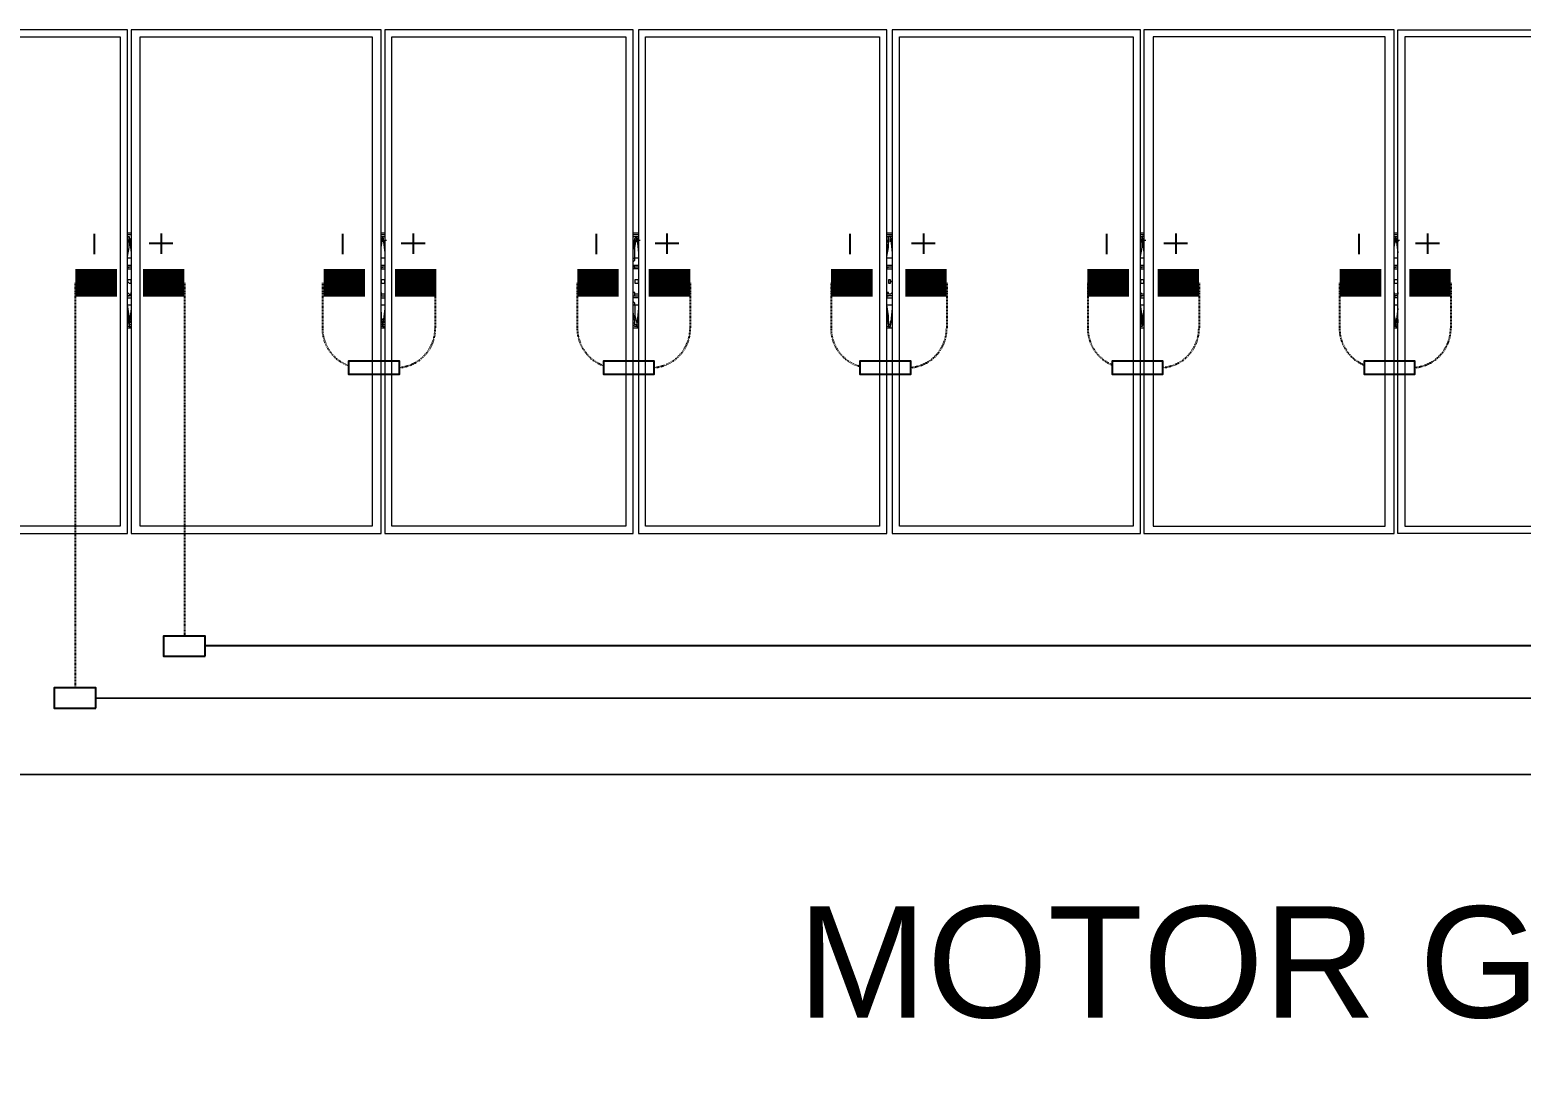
# Model space of a CAD drawing. Header units: feet. Extents: x -13743 to 68376, y -48 to 67763.
# Drawn here: x 3438.4 to 3706.4, y 9264 to 9451.6 of the extents above; entities that cross this region are included whole.
import ezdxf
from ezdxf import colors
from ezdxf.entities.mleader import LeaderData, LeaderLine
from ezdxf.lldxf.tags import DXFTag
from ezdxf.math import Vec2, Vec3

# ---------------------------------------------------------------- set-up
doc = ezdxf.new("R2010")
doc.units = ezdxf.units.FT
doc.header["$MEASUREMENT"] = 0
doc.linetypes.add('HIDDEN', pattern=[0.375, 0.25, -0.125])
for name, color, linetype in [('E-DC HARNESS-NEG', 170, 'DC HARNESS CABLE'), ('E-DC HARNESS-POS', 10, 'DC HARNESS CABLE'), ('E-HARN-COMP', 8, 'Continuous'), ('E-TRNK-CABL-NEG', 6, 'HIDDEN'), ('E-TRUNK-CABLE-POS', 6, 'HIDDEN'), ('G-ANNO-TEXT', 1, 'Continuous'), ('Polarity-Text', 7, 'Continuous')]:
    doc.layers.add(name, color=color, linetype=linetype)
doc.styles.add('NEI-A', font='arial.ttf')
doc.styles.get("Standard").update_dxf_attribs({"font": 'arial.ttf'})
tags = doc.linetypes.add('DC HARNESS CABLE', pattern='A,0.5,-0.2,["DH",Standard,S=0.1,R=0,X=-0.1,Y=-0.05],-0.2', length=0.9).pattern_tags.tags
tags[6] = DXFTag(74, 10)

# ---------------------------------------------------------------- blocks, each defined once
blk = doc.blocks.new('A$C4742fff2')
at = {"lineweight": 5}
for points in [[(6.0214, 0), (6.2514, 0), (6.2514, 0.4666), (6.0214, 0.4666)], [(6.0281, 0.46), (6.2447, 0.46), (6.2447, 0.0067), (6.0281, 0.0067)], [(6.4864, 0.4666), (6.2547, 0.4666), (6.2547, 0), (6.4864, 0)], [(6.2631, 0.46), (6.4781, 0.46), (6.4781, 0.0067), (6.2631, 0.0067)], [(6.7197, 0.4666), (6.4897, 0.4666), (6.4897, 0), (6.7197, 0)], [(6.4964, 0.46), (6.7131, 0.46), (6.7131, 0.0067), (6.4964, 0.0067)], [(6.9547, 0.4666), (6.7247, 0.4666), (6.7247, 0), (6.9547, 0)], [(6.7314, 0.46), (6.9481, 0.46), (6.9481, 0.0067), (6.7314, 0.0067)], [(6.9597, 0), (7.1897, 0), (7.1897, 0.4666), (6.9597, 0.4666)], [(6.9664, 0.46), (7.183, 0.46), (7.183, 0.0067), (6.9664, 0.0067)], [(7.193, 0), (7.4247, 0), (7.4247, 0.4666), (7.193, 0.4666)], [(7.4164, 0.0067), (7.4164, 0.46), (7.2014, 0.46), (7.2014, 0.0067)], [(7.658, 0.4666), (7.658, 0), (7.428, 0), (7.428, 0.4666)], [(7.6514, 0.46), (7.4347, 0.46), (7.4347, 0.0067), (7.6514, 0.0067)], [(6.2531, 0.235), (6.2514, 0.235), (6.2514, 0.2333), (6.2531, 0.2317), (6.2547, 0.2317), (6.2547, 0.2333), (6.2547, 0.235)], [(6.4881, 0.235), (6.4864, 0.235), (6.4864, 0.2317), (6.4897, 0.2317), (6.4897, 0.2333), (6.4897, 0.235)], [(6.7231, 0.235), (6.7214, 0.235), (6.7214, 0.2317), (6.7247, 0.2317), (6.7247, 0.2333), (6.7247, 0.235)], [(6.9581, 0.235), (6.9564, 0.235), (6.9564, 0.2317), (6.9581, 0.2317), (6.9581, 0.2333), (6.9597, 0.2333), (6.9581, 0.2333)], [(7.1914, 0.235), (7.1897, 0.235), (7.1897, 0.2317), (7.193, 0.2317), (7.193, 0.2333), (7.193, 0.235)], [(7.4264, 0.235), (7.4247, 0.235), (7.4247, 0.2317), (7.428, 0.2317), (7.428, 0.2333), (7.428, 0.235)]]:
    blk.add_lwpolyline(points, close=True, dxfattribs=at)
for points in [[(6.2547, 0.2783), (6.2514, 0.2783)], [(6.4897, 0.2783), (6.4864, 0.2783)], [(6.7247, 0.2783), (6.7197, 0.2783)], [(6.9597, 0.2783), (6.9547, 0.2783)], [(7.193, 0.2783), (7.1897, 0.2783)], [(7.428, 0.2783), (7.4247, 0.2783)], [(6.2531, 0.255), (6.2514, 0.255), (6.2514, 0.2567), (6.2531, 0.265), (6.2531, 0.275), (6.2531, 0.2717), (6.2514, 0.2717), (6.2514, 0.27)], [(6.2547, 0.27), (6.2547, 0.2733)], [(6.4864, 0.27), (6.4864, 0.2717), (6.4864, 0.2733), (6.4881, 0.2733), (6.4881, 0.275), (6.4897, 0.275)], [(6.4881, 0.255), (6.4864, 0.255), (6.4864, 0.265), (6.4881, 0.275)], [(6.4881, 0.27), (6.4881, 0.2733)], [(6.7197, 0.255), (6.7214, 0.255), (6.7214, 0.265), (6.7231, 0.275)], [(6.7214, 0.27), (6.7214, 0.2717), (6.7214, 0.2733), (6.7231, 0.275), (6.7247, 0.275)], [(6.7231, 0.27), (6.7231, 0.2733)], [(6.9597, 0.275), (6.9581, 0.275), (6.9564, 0.275), (6.9564, 0.2717), (6.9547, 0.27)], [(6.9564, 0.255), (6.9547, 0.255), (6.9547, 0.2567), (6.9564, 0.265), (6.9564, 0.275), (6.9581, 0.275)], [(6.9581, 0.27), (6.9581, 0.2733)], [(7.1914, 0.255), (7.1897, 0.255), (7.1897, 0.2567), (7.1914, 0.265), (7.1914, 0.275), (7.193, 0.275), (7.1914, 0.275), (7.1914, 0.2733), (7.1897, 0.2717), (7.1897, 0.27)], [(7.193, 0.27), (7.193, 0.2733)], [(7.4247, 0.27), (7.4247, 0.2733), (7.4264, 0.2733), (7.4264, 0.275), (7.428, 0.275)], [(7.4264, 0.255), (7.4247, 0.255), (7.4247, 0.265), (7.4264, 0.275)], [(7.4264, 0.27), (7.4264, 0.2733)], [(6.2531, 0.2483), (6.2514, 0.2483), (6.2514, 0.255)], [(6.4881, 0.2483), (6.4864, 0.2483), (6.4864, 0.255)], [(6.7247, 0.2483), (6.7214, 0.2483), (6.7197, 0.2483), (6.7197, 0.2517), (6.7214, 0.2533), (6.7214, 0.255)], [(6.9564, 0.2483), (6.9547, 0.2483), (6.9547, 0.255)], [(7.1914, 0.2483), (7.1897, 0.2483), (7.1897, 0.255)], [(7.4264, 0.2483), (7.4247, 0.2483), (7.4247, 0.255)], [(6.2547, 0.2483), (6.2514, 0.2483)], [(6.2547, 0.2467), (6.2514, 0.2467), (6.2531, 0.2467)], [(6.2514, 0.2467), (6.2514, 0.245), (6.2547, 0.245)], [(6.4897, 0.2483), (6.4864, 0.2483)], [(6.4897, 0.2467), (6.4864, 0.2467), (6.4881, 0.2467)], [(6.4864, 0.2467), (6.4864, 0.245), (6.4897, 0.245)], [(6.7197, 0.2483), (6.7214, 0.2483)], [(6.7247, 0.2467), (6.7214, 0.2467), (6.7197, 0.2467)], [(6.7247, 0.245), (6.7214, 0.245), (6.7197, 0.245)], [(6.7214, 0.245), (6.7214, 0.2467)], [(6.9597, 0.2483), (6.9547, 0.2483)], [(6.9597, 0.2467), (6.9547, 0.2467), (6.9564, 0.2467)], [(6.9547, 0.2467), (6.9547, 0.245), (6.9597, 0.245)], [(7.193, 0.2483), (7.1897, 0.2483)], [(7.193, 0.2467), (7.1897, 0.2467), (7.1914, 0.2467)], [(7.1897, 0.2467), (7.1897, 0.245), (7.193, 0.245)], [(7.428, 0.2483), (7.4247, 0.2483)], [(7.428, 0.2467), (7.4247, 0.2467), (7.4264, 0.2467)], [(7.4247, 0.2467), (7.4247, 0.245), (7.428, 0.245)], [(6.2531, 0.1933), (6.2531, 0.2017), (6.2514, 0.2117), (6.2514, 0.2183), (6.2514, 0.22), (6.2514, 0.2233), (6.2531, 0.2217), (6.2547, 0.2217), (6.2547, 0.2233)], [(6.4897, 0.2233), (6.4897, 0.2217), (6.4864, 0.2217), (6.4864, 0.2233), (6.4864, 0.22)], [(6.7247, 0.2233), (6.7247, 0.2217), (6.7214, 0.2217), (6.7214, 0.2233), (6.7197, 0.2233)], [(6.7214, 0.22), (6.7214, 0.2233)], [(6.9597, 0.2233), (6.9581, 0.2217), (6.9564, 0.2217), (6.9564, 0.2233), (6.9547, 0.2233), (6.9547, 0.22), (6.9547, 0.2183)], [(7.193, 0.2233), (7.193, 0.2217), (7.1914, 0.2217), (7.1897, 0.2233), (7.1897, 0.22), (7.1897, 0.2183)], [(7.428, 0.2233), (7.428, 0.2217), (7.4247, 0.2217), (7.4247, 0.2233), (7.4247, 0.22), (7.4247, 0.2183)], [(6.2547, 0.22), (6.2514, 0.22), (6.2531, 0.22)], [(6.2514, 0.2183), (6.2547, 0.2183)], [(6.4897, 0.1933), (6.4881, 0.1933), (6.4881, 0.195), (6.4864, 0.2017), (6.4864, 0.2117), (6.4864, 0.2183), (6.4864, 0.22), (6.4897, 0.22)], [(6.4864, 0.2183), (6.4897, 0.2183)], [(6.7214, 0.2117), (6.7214, 0.2133), (6.7197, 0.215), (6.7197, 0.2183), (6.7197, 0.22), (6.7214, 0.22), (6.7247, 0.22)], [(6.7247, 0.2183), (6.7214, 0.2183), (6.7197, 0.2183)], [(6.7197, 0.2117), (6.7214, 0.2117), (6.7214, 0.2017), (6.7231, 0.195), (6.7231, 0.1933), (6.7247, 0.1933)], [(6.9597, 0.22), (6.9547, 0.22), (6.9564, 0.22)], [(6.9581, 0.1933), (6.9564, 0.1933), (6.9564, 0.2017), (6.9547, 0.2117), (6.9547, 0.2183), (6.9597, 0.2183)], [(7.193, 0.22), (7.1897, 0.22), (7.1914, 0.22)], [(7.1897, 0.1983), (7.1897, 0.195), (7.1914, 0.1933), (7.1914, 0.1917), (7.1914, 0.1933), (7.1914, 0.2017), (7.1897, 0.2117), (7.1897, 0.2183), (7.193, 0.2183)], [(7.428, 0.22), (7.4247, 0.22), (7.4264, 0.22)], [(7.428, 0.2183), (7.4247, 0.2183), (7.4247, 0.2117), (7.4247, 0.2017), (7.4264, 0.195), (7.4264, 0.1933), (7.428, 0.1933)], [(6.2514, 0.1983), (6.2514, 0.195), (6.2531, 0.195), (6.2531, 0.1917), (6.2547, 0.1917)], [(6.2547, 0.1967), (6.2547, 0.1933), (6.2531, 0.1933), (6.2531, 0.1917)], [(6.4881, 0.1917), (6.4881, 0.1933), (6.4864, 0.1933), (6.4864, 0.195), (6.4864, 0.1983)], [(6.4881, 0.1967), (6.4881, 0.1933), (6.4881, 0.1917), (6.4897, 0.1917)], [(6.7231, 0.1917), (6.7231, 0.1933), (6.7214, 0.1933), (6.7214, 0.195), (6.7214, 0.1983)], [(6.7231, 0.1967), (6.7231, 0.1933), (6.7231, 0.1917), (6.7247, 0.1917)], [(6.9547, 0.1983), (6.9564, 0.195), (6.9564, 0.1917), (6.9581, 0.1917), (6.9581, 0.1933), (6.9581, 0.1967)], [(7.1914, 0.1933), (7.193, 0.1933), (7.193, 0.1967)], [(7.4247, 0.1983), (7.4247, 0.1933), (7.4264, 0.1933), (7.4264, 0.1917), (7.4264, 0.1933), (7.4264, 0.1967)], [(6.2547, 0.19), (6.2514, 0.19)], [(6.4897, 0.19), (6.4864, 0.19)], [(6.7247, 0.19), (6.7197, 0.19)], [(6.9597, 0.19), (6.9547, 0.19)], [(7.193, 0.19), (7.1897, 0.19)], [(7.428, 0.19), (7.4247, 0.19)], [(7.4264, 0.1917), (7.428, 0.1917)]]:
    blk.add_lwpolyline(points, dxfattribs=at)
at = {"color": 8, "lineweight": 5, "true_color": 0x808080}
for points in [[(6.2547, 0.2767), (6.2514, 0.2767)], [(6.4897, 0.2767), (6.4864, 0.2767)], [(6.7247, 0.2767), (6.7197, 0.2767)], [(6.9597, 0.2767), (6.9547, 0.2767)], [(7.193, 0.2767), (7.1897, 0.2767)], [(7.428, 0.2767), (7.4247, 0.2767)], [(6.2514, 0.2733), (6.2514, 0.275), (6.2531, 0.275), (6.2547, 0.26)], [(6.2514, 0.2633), (6.2514, 0.2717), (6.2531, 0.2717)], [(6.2514, 0.2667), (6.2514, 0.27), (6.2531, 0.27)], [(6.2547, 0.2733), (6.2547, 0.2733)], [(6.4864, 0.2733), (6.4864, 0.275), (6.4881, 0.275), (6.4897, 0.26)], [(6.4864, 0.2633), (6.4864, 0.2717), (6.4881, 0.2717)], [(6.4864, 0.2667), (6.4864, 0.27)], [(6.4881, 0.2733), (6.4881, 0.2733)], [(6.4897, 0.2717), (6.4897, 0.27), (6.4897, 0.2717), (6.4914, 0.2717)], [(6.7197, 0.2733), (6.7197, 0.275), (6.7231, 0.275), (6.7247, 0.26)], [(6.7197, 0.2717), (6.7214, 0.2717), (6.7214, 0.27), (6.7197, 0.2633)], [(6.7197, 0.2667), (6.7197, 0.2683), (6.7214, 0.27), (6.7197, 0.27)], [(6.7231, 0.2733), (6.7231, 0.2733)], [(6.7247, 0.2717), (6.7247, 0.27), (6.7247, 0.2717), (6.7264, 0.2717)], [(6.9547, 0.2733), (6.9547, 0.275), (6.9564, 0.275)], [(6.9547, 0.2717), (6.9564, 0.2717), (6.9564, 0.27), (6.9547, 0.2633)], [(6.9547, 0.2667), (6.9547, 0.27), (6.9564, 0.27)], [(6.9581, 0.275), (6.9597, 0.26)], [(6.9581, 0.2733), (6.9581, 0.2733)], [(6.9597, 0.2717), (6.9597, 0.2717)], [(7.1897, 0.2733), (7.1897, 0.275), (7.1914, 0.275), (7.193, 0.26)], [(7.1897, 0.2633), (7.1897, 0.2717), (7.1914, 0.2717)], [(7.1897, 0.2667), (7.1897, 0.27), (7.1914, 0.27)], [(7.193, 0.2733), (7.193, 0.2733)], [(7.193, 0.2717), (7.193, 0.27), (7.193, 0.2717), (7.1947, 0.2717)], [(7.4247, 0.2733), (7.4247, 0.275), (7.4264, 0.275), (7.428, 0.26)], [(7.4247, 0.2633), (7.4247, 0.2717), (7.4264, 0.2717)], [(7.4247, 0.2667), (7.4247, 0.27), (7.4264, 0.27)], [(7.4264, 0.2733), (7.4264, 0.2733)], [(7.428, 0.2717), (7.428, 0.27), (7.428, 0.2717), (7.4297, 0.2717)], [(6.2547, 0.255), (6.2514, 0.255)], [(6.4897, 0.255), (6.4864, 0.255)], [(6.7247, 0.255), (6.7214, 0.255)], [(6.9597, 0.255), (6.9547, 0.255)], [(7.193, 0.255), (7.1897, 0.255)], [(7.428, 0.255), (7.4247, 0.255)], [(6.2514, 0.2117), (6.2547, 0.2117)], [(6.2547, 0.2083), (6.2531, 0.1933)], [(6.4864, 0.2117), (6.4897, 0.2117)], [(6.4897, 0.2083), (6.4881, 0.1933)], [(6.7214, 0.2117), (6.7247, 0.2117)], [(6.7247, 0.2083), (6.7231, 0.1933)], [(6.9547, 0.2117), (6.9597, 0.2117)], [(6.9597, 0.2083), (6.9581, 0.1933)], [(7.1897, 0.2117), (7.193, 0.2117)], [(7.193, 0.2083), (7.1914, 0.1933)], [(7.4247, 0.2117), (7.428, 0.2117)], [(7.428, 0.2083), (7.4264, 0.1933)], [(6.2514, 0.205), (6.2514, 0.195), (6.2531, 0.195)], [(6.2514, 0.1983), (6.2514, 0.2)], [(6.2547, 0.1983), (6.2547, 0.195), (6.2547, 0.1967)], [(6.4864, 0.205), (6.4864, 0.195), (6.4881, 0.195)], [(6.4881, 0.1983), (6.4864, 0.1983), (6.4864, 0.2)], [(6.4897, 0.1983), (6.4897, 0.195), (6.4897, 0.1967)], [(6.7197, 0.195), (6.7214, 0.195), (6.7214, 0.1967), (6.7197, 0.205)], [(6.7197, 0.1983), (6.7214, 0.1983), (6.7197, 0.1983), (6.7197, 0.2)], [(6.7247, 0.1983), (6.7247, 0.195), (6.7247, 0.1967)], [(6.9547, 0.195), (6.9564, 0.195), (6.9564, 0.1967), (6.9547, 0.205)], [(6.9564, 0.1983), (6.9547, 0.1983), (6.9547, 0.2)], [(6.9597, 0.1967), (6.9581, 0.195), (6.9597, 0.1983)], [(6.9581, 0.195), (6.9581, 0.195)], [(7.1897, 0.205), (7.1897, 0.195), (7.1914, 0.195)], [(7.1914, 0.1983), (7.1897, 0.1983), (7.1897, 0.2)], [(7.193, 0.1983), (7.193, 0.195), (7.193, 0.1967)], [(7.4247, 0.205), (7.4247, 0.195), (7.4264, 0.195)], [(7.4247, 0.1983), (7.4247, 0.2)], [(7.428, 0.1983), (7.428, 0.195), (7.428, 0.1967)], [(6.2531, 0.1917), (6.2514, 0.1917), (6.2514, 0.1933)], [(6.2547, 0.19), (6.2514, 0.19)], [(6.2547, 0.1933), (6.2547, 0.1933)], [(6.4881, 0.1917), (6.4864, 0.1917), (6.4864, 0.1933)], [(6.4897, 0.19), (6.4864, 0.19)], [(6.4881, 0.1933), (6.4881, 0.1933)], [(6.7231, 0.1917), (6.7214, 0.1917), (6.7197, 0.1933)], [(6.7247, 0.19), (6.7197, 0.19)], [(6.7231, 0.1933), (6.7231, 0.1933)], [(6.9564, 0.1917), (6.9547, 0.1917), (6.9547, 0.1933)], [(6.9597, 0.19), (6.9547, 0.19)], [(6.9581, 0.1933), (6.9581, 0.1933)], [(7.1914, 0.1917), (7.1897, 0.1917), (7.1897, 0.1933)], [(7.193, 0.19), (7.1897, 0.19)], [(7.193, 0.1933), (7.193, 0.1933)], [(7.4264, 0.1917), (7.4247, 0.1917), (7.4247, 0.1933)], [(7.428, 0.19), (7.4247, 0.19)], [(7.4264, 0.1933), (7.4264, 0.1933)]]:
    blk.add_lwpolyline(points, dxfattribs=at)
for points in [[(6.2547, 0.2717), (6.2547, 0.27)], [(6.9581, 0.2717), (6.9597, 0.27)]]:
    blk.add_lwpolyline(points, close=True, dxfattribs=at)

msp = doc.modelspace()

# ---------------------------------------------------------------- linework, layer by layer
at = {"layer": 'E-DC HARNESS-NEG', "ltscale": 0.5}
msp.add_lwpolyline([(3450.24, 9331.47), (4175.05, 9331.51), (4175.05, 9329.13)], dxfattribs=at)
at = {"layer": 'E-DC HARNESS-POS', "ltscale": 0.5}
for points in [[(3469.92, 9340.94), (4187.29, 9340.94), (4187.29, 9320.66)], [(2261.08, 9317.81), (4184.35, 9317.72)]]:
    msp.add_lwpolyline(points, dxfattribs=at)
at = {"layer": 'E-HARN-COMP', "const_width": 5}
for points in [[(3446.57, 9406.14), (3454.03, 9406.14)], [(3458.7, 9406.14), (3466.16, 9406.14)], [(3491.19, 9406.14), (3498.64, 9406.14)], [(3504.03, 9406.14), (3511.48, 9406.14)], [(3536.78, 9406.14), (3544.24, 9406.14)], [(3549.64, 9406.14), (3557.09, 9406.14)], [(3582.39, 9406.14), (3589.85, 9406.14)], [(3595.73, 9406.14), (3603.19, 9406.14)], [(3628.49, 9406.14), (3635.95, 9406.14)], [(3641.08, 9406.14), (3648.54, 9406.14)], [(3673.84, 9406.14), (3681.29, 9406.14)], [(3686.33, 9406.14), (3693.79, 9406.14)]]:
    msp.add_lwpolyline(points, dxfattribs=at)
at = {"layer": 'E-HARN-COMP'}
for points in [[(3500.24, 9392.06), (3495.67, 9392.06), (3495.67, 9389.73), (3500.24, 9389.73)], [(3500.24, 9389.73), (3504.8, 9389.73), (3504.8, 9392.06), (3500.24, 9392.06)], [(3546.05, 9392.06), (3541.49, 9392.06), (3541.49, 9389.73), (3546.05, 9389.73)], [(3546.05, 9389.73), (3550.62, 9389.73), (3550.62, 9392.06), (3546.05, 9392.06)], [(3592.15, 9392.06), (3587.59, 9392.06), (3587.59, 9389.73), (3592.15, 9389.73)], [(3592.15, 9389.73), (3596.72, 9389.73), (3596.72, 9392.06), (3592.15, 9392.06)], [(3637.5, 9392.06), (3632.94, 9392.06), (3632.94, 9389.73), (3637.5, 9389.73)], [(3637.5, 9389.73), (3642.06, 9389.73), (3642.06, 9392.06), (3637.5, 9392.06)], [(3682.75, 9392.06), (3678.19, 9392.06), (3678.19, 9389.73), (3682.75, 9389.73)], [(3682.75, 9389.73), (3687.31, 9389.73), (3687.31, 9392.06), (3682.75, 9392.06)]]:
    msp.add_lwpolyline(points, dxfattribs=at)
for points in [[(3469.89, 9338.99), (3469.89, 9342.61), (3462.44, 9342.61), (3462.44, 9338.99)], [(3450.24, 9329.66), (3450.24, 9333.28), (3442.78, 9333.28), (3442.78, 9329.66)]]:
    msp.add_lwpolyline(points, close=True, dxfattribs=at)
at = {"layer": 'E-TRNK-CABL-NEG', "ltscale": 0.1}
msp.add_lwpolyline([(3446.51, 9406.14), (3446.51, 9333.28)], dxfattribs=at)
for points in [[(3490.97, 9406.14), (3490.97, 9397.91, 0.318747), (3495.67, 9391.27, 0.318747)], [(3536.78, 9406.14), (3536.78, 9397.91, 0.318747), (3541.49, 9391.27, 0.318747)], [(3582.39, 9406.14), (3582.39, 9397.91, 0.338726), (3587.58, 9391.12, 0.338726)], [(3628.54, 9406.14), (3628.54, 9397.91, 0.305811), (3632.94, 9391.39, 0.305811)], [(3673.79, 9406.14), (3673.79, 9397.91, 0.305811), (3678.19, 9391.39, 0.305811)]]:
    msp.add_lwpolyline(points, format="xyb", dxfattribs=at)
at = {"layer": 'E-TRUNK-CABLE-POS', "ltscale": 0.1}
msp.add_lwpolyline([(3466.17, 9406.14), (3466.17, 9342.61)], dxfattribs=at)
for points in [[(3511.27, 9406.14), (3511.27, 9397.91, -0.391396), (3504.8, 9390.9, -0.391396)], [(3557.09, 9406.14), (3557.09, 9397.91, -0.391396), (3550.62, 9390.9, -0.391396)], [(3603.19, 9406.14), (3603.19, 9397.91, -0.391396), (3596.72, 9390.9, -0.391396)], [(3648.54, 9406.14), (3648.54, 9397.91, -0.391396), (3642.06, 9390.9, -0.391396)], [(3693.79, 9406.14), (3693.79, 9397.91, -0.391396), (3687.31, 9390.9, -0.391396)]]:
    msp.add_lwpolyline(points, format="xyb", dxfattribs=at)
at = {"layer": 'Polarity-Text'}
for p, q in [((3449.97, 9414.92), (3449.97, 9411.3)), ((3461.97, 9414.99), (3461.97, 9411.37)), ((3494.58, 9414.92), (3494.58, 9411.3)), ((3507.29, 9414.99), (3507.29, 9411.37)), ((3540.18, 9414.92), (3540.18, 9411.3)), ((3552.9, 9414.99), (3552.9, 9411.37)), ((3585.79, 9414.92), (3585.79, 9411.3)), ((3598.99, 9414.99), (3598.99, 9411.37)), ((3631.89, 9414.92), (3631.89, 9411.3)), ((3644.34, 9414.99), (3644.34, 9411.37)), ((3677.24, 9414.92), (3677.24, 9411.3)), ((3689.59, 9414.99), (3689.59, 9411.37)), ((3464.1, 9413.18), (3459.83, 9413.18)), ((3509.42, 9413.18), (3505.15, 9413.18)), ((3555.03, 9413.18), (3550.76, 9413.18)), ((3601.13, 9413.18), (3596.86, 9413.18)), ((3646.48, 9413.18), (3642.21, 9413.18)), ((3691.73, 9413.18), (3687.46, 9413.18))]:
    msp.add_line(p, q, dxfattribs=at)

# ---------------------------------------------------------------- block references
at = {"xscale": 194.04614304, "yscale": 194.04614304, "zscale": 194.04614304}
msp.add_blockref('A$C4742fff2', (2242.87, 9361.08), dxfattribs=at)

# ---------------------------------------------------------------- next in the draw order: leaders
at = {"layer": 'G-ANNO-TEXT'}
ml = msp.add_multileader_mtext('Standard', dxfattribs=at)
ml.set_content('MOTOR GAP STRING JUMPER', color=256, style='NEI-A')
ml.set_leader_properties()
ml.build(insert=Vec2(0, 0))
ml.multileader.update_dxf_attribs({"dogleg_length": 0.36, "arrow_head_size": 22.51})
ctx = ml.context
ctx.base_point, ctx.char_height, ctx.arrow_head_size, ctx.landing_gap_size, ctx.plane_origin = Vec3(3555.7, 9283.84, -22.9), 20, 22.51, 23.05, Vec3(11763.59, 3834.93, -22.9)
ctx.text_align_type = 2
notes = []
notes.append((ctx, [(1, (1, 1, 0), (4052.17, 9283.84, -22.9), (-1, 0), 46.1, [(0, [(4147.01, 9426.73, -22.9)], 0, [])])]))
ctx.mtext.insert, ctx.mtext.width, ctx.mtext.alignment, ctx.mtext.flow_direction = Vec3(3983.02, 9294.01, -22.9), 406.5438, 3, 5
ctx.mtext.has_bg_fill, ctx.mtext.bg_color, ctx.mtext.bg_scale_factor, ctx.mtext.bg_transparency, ctx.mtext.use_window_bg_color = 1, -1073741824, 1.5, 0, 1
for ctx, leaders in notes:
    for number, flags, end, landing, length, lines in leaders:
        leader = LeaderData()
        leader.index, (leader.has_last_leader_line, leader.has_dogleg_vector, leader.attachment_direction) = number, flags
        leader.last_leader_point, leader.dogleg_vector, leader.dogleg_length = Vec3(end), Vec3(landing), length
        for number, points, colour, breaks in lines:
            line = LeaderLine()
            line.index, line.vertices, line.color, line.breaks = number, Vec3.list(points), colors.encode_raw_color(colour), breaks
            leader.lines.append(line)
        ctx.leaders.append(leader)

doc.saveas('drawing.dxf')
